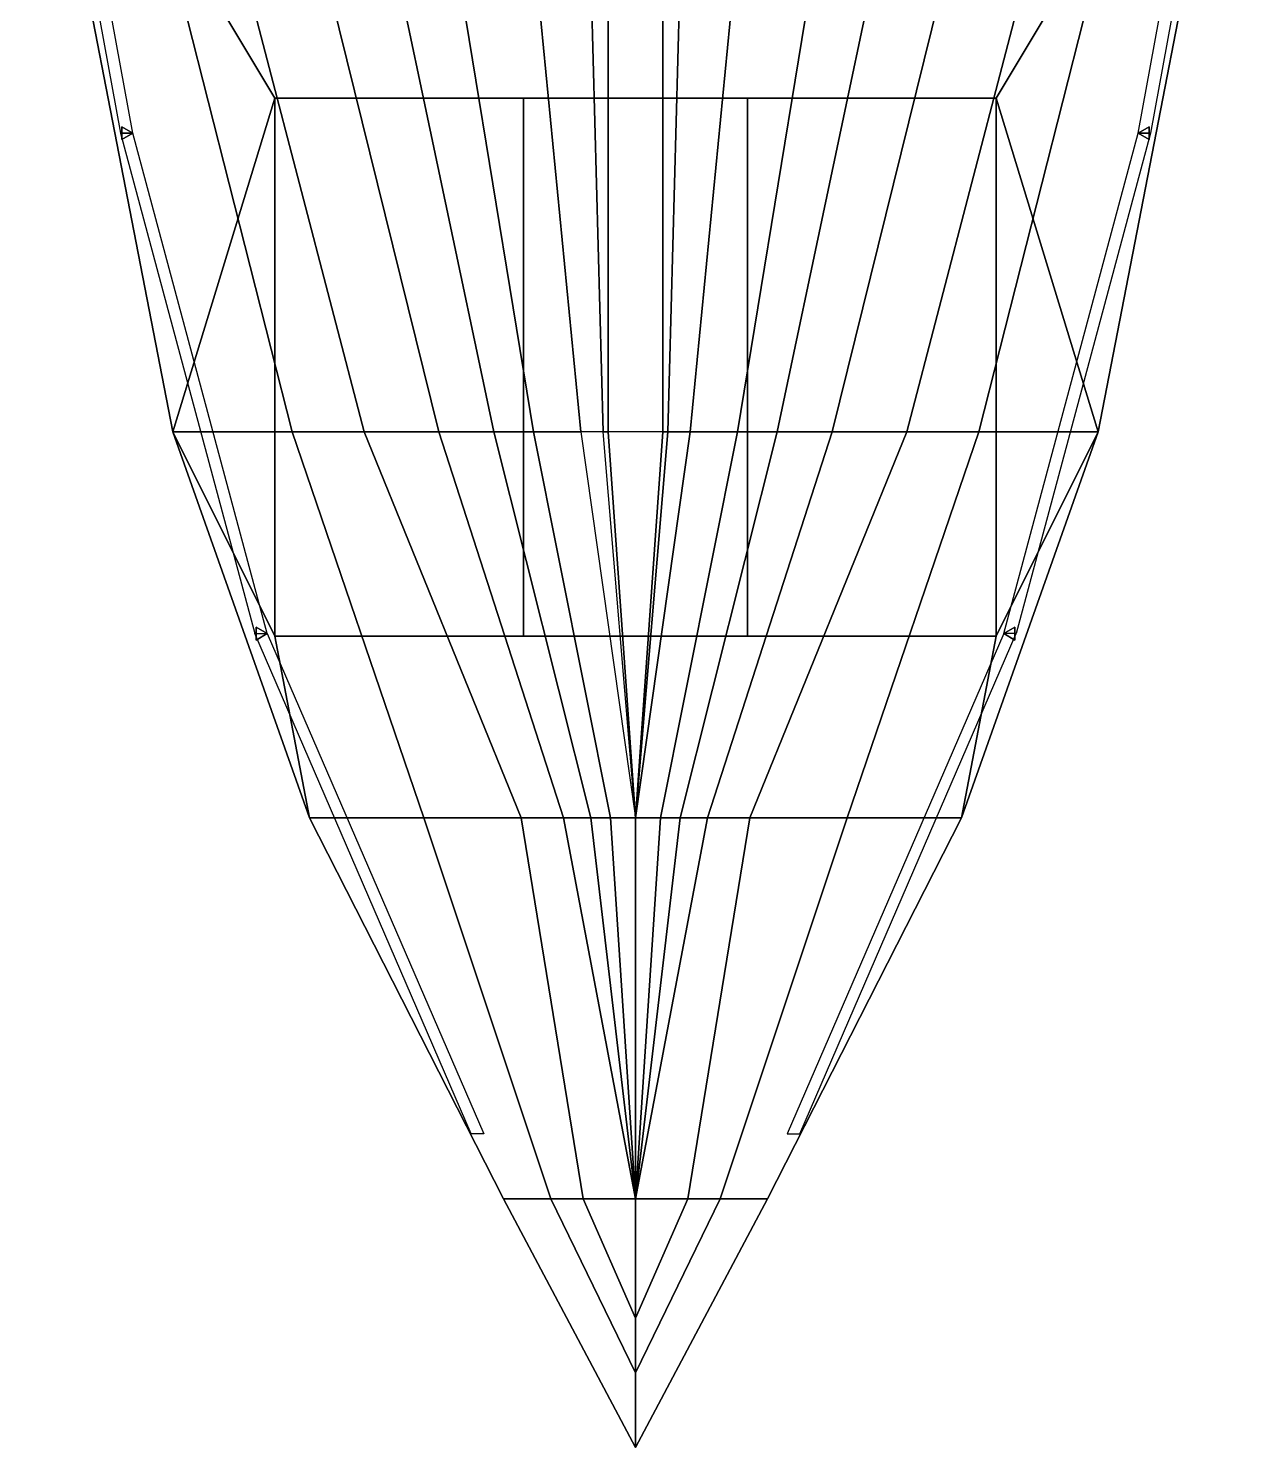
# Model space of a CAD drawing. Header units: millimetres. Extents: x -2.8 to 3, y -17.3 to 32.
# Drawn here: x -2.44 to 2.44, y -17.34 to -11.64 of the extents above; entities that cross this region are included whole.
import ezdxf

# ---------------------------------------------------------------- set-up
doc = ezdxf.new("R2010")
doc.units = ezdxf.units.MM
for name, color, linetype in [('r2', 4, 'Continuous'), ('railings', 6, 'Continuous'), ('superstructure', 3, 'Continuous')]:
    doc.layers.add(name, color=color, linetype=linetype)

msp = doc.modelspace()

# ---------------------------------------------------------------- linework, layer by layer
for points in [[(-2.44, -10.27, 2.47), (-2.14, -10.27, 1.39), (-1.38, -13.26, 1.39), (-1.86, -13.26, 2.71)], [(-1.86, -13.26, 2.71), (-1.45, -11.92, 2.6024), (-2.44, -10.27, 2.47), (-1.86, -13.26, 2.71)], [(2.44, -10.27, 2.47), (-2.44, -10.27, 2.47), (-1.45, -11.92, 2.6024), (1.45, -11.92, 2.6024)], [(-2.14, -10.27, 1.39), (-1.87, -10.27, 0.66), (-1.09, -13.26, 0.66), (-1.38, -13.26, 1.39)], [(-1.87, -10.27, 0.66), (-1.53, -10.27), (-0.79, -13.26), (-1.09, -13.26, 0.66)], [(-1.53, -10.27), (-1.2, -10.27, -0.46), (-0.57, -13.26, -0.46), (-0.79, -13.26)], [(-1.2, -10.27, -0.46), (-0.9, -10.27, -0.78), (-0.41, -13.26, -0.78), (-0.57, -13.26, -0.46)], [(-0.9, -10.27, -0.78), (-0.51, -10.27, -1.13), (-0.22, -13.26, -1.13), (-0.41, -13.26, -0.78)], [(-0.51, -10.27, -1.13), (-0.21, -10.27, -1.31), (-0.13, -13.26, -1.31), (-0.22, -13.26, -1.13)], [(-0.21, -10.27, -1.31), (-0.11, -10.27, -1.4), (-0.11, -13.26, -1.4), (-0.13, -13.26, -1.31)], [(-0.11, -10.27, -1.4), (-0.11, -10.27, -1.71), (-0.11, -13.26, -1.71), (-0.11, -13.26, -1.4)], [(-0.11, -10.27, -1.71), (0.11, -10.27, -1.71), (0.11, -13.26, -1.71), (-0.11, -13.26, -1.71)], [(0.11, -13.26, -1.4), (0.11, -13.26, -1.71), (0.11, -10.27, -1.71), (0.11, -10.27, -1.4)], [(0.13, -13.26, -1.31), (0.11, -13.26, -1.4), (0.11, -10.27, -1.4), (0.21, -10.27, -1.31)], [(0.22, -13.26, -1.13), (0.13, -13.26, -1.31), (0.21, -10.27, -1.31), (0.51, -10.27, -1.13)], [(0.41, -13.26, -0.78), (0.22, -13.26, -1.13), (0.51, -10.27, -1.13), (0.9, -10.27, -0.78)], [(0.57, -13.26, -0.46), (0.41, -13.26, -0.78), (0.9, -10.27, -0.78), (1.2, -10.27, -0.46)], [(0.79, -13.26), (0.57, -13.26, -0.46), (1.2, -10.27, -0.46), (1.53, -10.27)], [(1.09, -13.26, 0.66), (0.79, -13.26), (1.53, -10.27), (1.87, -10.27, 0.66)], [(1.38, -13.26, 1.39), (1.09, -13.26, 0.66), (1.87, -10.27, 0.66), (2.14, -10.27, 1.39)], [(1.86, -13.26, 2.71), (1.38, -13.26, 1.39), (2.14, -10.27, 1.39), (2.44, -10.27, 2.47)], [(1.45, -11.92, 2.6024), (1.86, -13.26, 2.71), (2.44, -10.27, 2.47), (1.45, -11.92, 2.6024)], [(-1.45, -11.92, 2.6024), (-1.86, -13.26, 2.71), (-1.45, -14.08, 2.7788)], [(0.45, -11.92, 2.6024), (-0.45, -11.92, 2.6024), (-0.45, -14.08, 2.7788), (0.45, -14.08, 2.7788)], [(1.86, -13.26, 2.71), (1.45, -11.92, 2.6024), (1.45, -14.08, 2.7788)], [(-1.86, -13.26, 2.71), (-1.38, -13.26, 1.39), (-0.85, -14.81, 1.87), (-1.31, -14.81, 2.84)], [(-1.45, -14.08, 2.7788), (-1.86, -13.26, 2.71), (-1.31, -14.81, 2.84)], [(-1.38, -13.26, 1.39), (-1.09, -13.26, 0.66), (-0.46, -14.81, 0.66), (-0.85, -14.81, 1.87)], [(-1.09, -13.26, 0.66), (-0.79, -13.26), (-0.29, -14.81), (-0.46, -14.81, 0.66)], [(-0.79, -13.26), (-0.57, -13.26, -0.46), (-0.18, -14.81, -0.46), (-0.29, -14.81)], [(-0.57, -13.26, -0.46), (-0.41, -13.26, -0.78), (-0.1, -14.81, -0.78), (-0.18, -14.81, -0.46)], [(-0.41, -13.26, -0.78), (-0.22, -13.26, -1.13), (0, -14.81, -1.13), (-0.1, -14.81, -0.78)], [(-0.13, -13.26, -1.31), (-0.11, -13.26, -1.4), (0, -14.81, -1.13)], [(-0.11, -13.26, -1.4), (-0.11, -13.26, -1.71), (0, -14.81, -1.13)], [(0.1, -14.81, -0.78), (0, -14.81, -1.13), (0.22, -13.26, -1.13), (0.41, -13.26, -0.78)], [(0, -14.81, -1.13), (0, -14.81, -1.13), (0.11, -13.26, -1.71), (0.11, -13.26, -1.4)], [(0, -14.81, -1.13), (0, -14.81, -1.13), (0.13, -13.26, -1.31), (0.22, -13.26, -1.13)], [(0, -14.81, -1.13), (0, -14.81, -1.13), (0.11, -13.26, -1.4), (0.13, -13.26, -1.31)], [(0.18, -14.81, -0.46), (0.1, -14.81, -0.78), (0.41, -13.26, -0.78), (0.57, -13.26, -0.46)], [(0.29, -14.81), (0.18, -14.81, -0.46), (0.57, -13.26, -0.46), (0.79, -13.26)], [(0.46, -14.81, 0.66), (0.29, -14.81), (0.79, -13.26), (1.09, -13.26, 0.66)], [(0.85, -14.81, 1.87), (0.46, -14.81, 0.66), (1.09, -13.26, 0.66), (1.38, -13.26, 1.39)], [(1.31, -14.81, 2.84), (0.85, -14.81, 1.87), (1.38, -13.26, 1.39), (1.86, -13.26, 2.71)], [(1.86, -13.26, 2.71), (1.45, -14.08, 2.7788), (1.31, -14.81, 2.84)], [(1.45, -14.08, 2.7788), (-1.45, -14.08, 2.7788), (-1.31, -14.81, 2.84), (1.31, -14.81, 2.84)], [(-1.31, -14.81, 2.84), (-0.85, -14.81, 1.87), (-0.34, -16.34, 2.43), (-0.53, -16.34, 2.97)], [(-0.53, -16.34, 2.97), (0.53, -16.34, 2.97), (1.31, -14.81, 2.84), (-1.31, -14.81, 2.84)], [(-0.85, -14.81, 1.87), (-0.46, -14.81, 0.66), (-0.21, -16.34, 1.83), (-0.34, -16.34, 2.43)], [(-0.46, -14.81, 0.66), (-0.29, -14.81), (0, -16.34, 0.61), (-0.21, -16.34, 1.83)], [(-0.29, -14.81), (-0.18, -14.81, -0.46), (0, -16.34, 0.61)], [(-0.18, -14.81, -0.46), (-0.1, -14.81, -0.78), (0, -16.34, 0.61)], [(-0.1, -14.81, -0.78), (0, -14.81, -1.13), (0, -16.34, 0.61)], [(0, -16.34, 0.61), (0, -16.34, 0.61), (0, -14.81, -1.13), (0.1, -14.81, -0.78)], [(0, -16.34, 0.61), (0, -16.34, 0.61), (0.18, -14.81, -0.46), (0.29, -14.81)], [(0, -16.34, 0.61), (0, -16.34, 0.61), (0.1, -14.81, -0.78), (0.18, -14.81, -0.46)], [(0.21, -16.34, 1.83), (0, -16.34, 0.61), (0.29, -14.81), (0.46, -14.81, 0.66)], [(0.34, -16.34, 2.43), (0.21, -16.34, 1.83), (0.46, -14.81, 0.66), (0.85, -14.81, 1.87)], [(0.53, -16.34, 2.97), (0.34, -16.34, 2.43), (0.85, -14.81, 1.87), (1.31, -14.81, 2.84)], [(-0.53, -16.34, 2.97), (-0.34, -16.34, 2.43), (0, -17.04, 2.51), (0, -17.34, 3.07)], [(0, -17.34, 3.07), (0, -17.34, 3.07), (0.53, -16.34, 2.97), (-0.53, -16.34, 2.97)], [(-0.34, -16.34, 2.43), (-0.21, -16.34, 1.83), (0, -16.82, 1.83), (0, -17.04, 2.51)], [(-0.21, -16.34, 1.83), (0, -16.34, 0.61), (0, -16.55, 0.83), (0, -16.82, 1.83)], [(0, -16.82, 1.83), (0, -16.55, 0.83), (0, -16.34, 0.61), (0.21, -16.34, 1.83)], [(0, -17.04, 2.51), (0, -16.82, 1.83), (0.21, -16.34, 1.83), (0.34, -16.34, 2.43)], [(0, -17.34, 3.07), (0, -17.04, 2.51), (0.34, -16.34, 2.43), (0.53, -16.34, 2.97)]]:
    msp.add_3dface(points)
at = {"layer": 'r2'}
for points in [[(2.07, -12.06, 3.12), (2.02, -12.06, 3.12), (2.37, -10.15, 2.96), (2.42, -10.15, 2.96)], [(2.07, -12.06, 3.64), (2.02, -12.06, 3.64), (2.37, -10.15, 3.48), (2.42, -10.15, 3.48)], [(1.53, -14.07, 3.8), (1.48, -14.07, 3.8), (2.02, -12.06, 3.64), (2.07, -12.06, 3.64)], [(1.53, -14.07, 3.28), (1.48, -14.07, 3.28), (2.02, -12.06, 3.12), (2.07, -12.06, 3.12)], [(2.02, -12.06, 2.61), (2.065, -12.034, 2.61), (2.065, -12.034, 3.64), (2.02, -12.06, 3.64)], [(2.065, -12.086, 2.61), (2.02, -12.06, 2.61), (2.02, -12.06, 3.64), (2.065, -12.086, 3.64)], [(2.065, -12.034, 2.61), (2.065, -12.086, 2.61), (2.065, -12.086, 3.64), (2.065, -12.034, 3.64)], [(-1.53, -14.07, 3.8), (-1.48, -14.07, 3.8), (-0.61, -16.08, 2.95), (-0.66, -16.08, 2.95)], [(-1.53, -14.07, 3.28), (-1.48, -14.07, 3.28), (-0.61, -16.08, 2.95), (-0.66, -16.08, 2.95)], [(1.48, -14.07, 2.77), (1.525, -14.044, 2.77), (1.525, -14.044, 3.8), (1.48, -14.07, 3.8)], [(1.525, -14.096, 2.77), (1.48, -14.07, 2.77), (1.48, -14.07, 3.8), (1.525, -14.096, 3.8)], [(1.525, -14.044, 2.77), (1.525, -14.096, 2.77), (1.525, -14.096, 3.8), (1.525, -14.044, 3.8)]]:
    msp.add_3dface(points, dxfattribs=at)
at = {"layer": 'railings'}
for points in [[(-2.07, -12.06, 3.64), (-2.02, -12.06, 3.64), (-2.37, -10.15, 3.48), (-2.42, -10.15, 3.48)], [(-2.07, -12.06, 3.12), (-2.02, -12.06, 3.12), (-2.37, -10.15, 2.96), (-2.42, -10.15, 2.96)], [(-1.53, -14.07, 3.8), (-1.48, -14.07, 3.8), (-2.02, -12.06, 3.64), (-2.07, -12.06, 3.64)], [(-1.53, -14.07, 3.28), (-1.48, -14.07, 3.28), (-2.02, -12.06, 3.12), (-2.07, -12.06, 3.12)], [(-2.02, -12.06, 2.61), (-2.065, -12.034, 2.61), (-2.065, -12.034, 3.64), (-2.02, -12.06, 3.64)], [(-2.065, -12.034, 2.61), (-2.065, -12.086, 2.61), (-2.065, -12.086, 3.64), (-2.065, -12.034, 3.64)], [(-2.065, -12.086, 2.61), (-2.02, -12.06, 2.61), (-2.02, -12.06, 3.64), (-2.065, -12.086, 3.64)], [(-1.48, -14.07, 2.77), (-1.525, -14.044, 2.77), (-1.525, -14.044, 3.8), (-1.48, -14.07, 3.8)], [(-1.525, -14.044, 2.77), (-1.525, -14.096, 2.77), (-1.525, -14.096, 3.8), (-1.525, -14.044, 3.8)], [(-1.525, -14.096, 2.77), (-1.48, -14.07, 2.77), (-1.48, -14.07, 3.8), (-1.525, -14.096, 3.8)], [(1.53, -14.07, 3.8), (1.48, -14.07, 3.8), (0.61, -16.08, 2.95), (0.66, -16.08, 2.95)], [(1.53, -14.07, 3.28), (1.48, -14.07, 3.28), (0.61, -16.08, 2.95), (0.66, -16.08, 2.95)]]:
    msp.add_3dface(points, dxfattribs=at)
at = {"layer": 'superstructure'}
for points in [[(-1.45, -11.92, 2.6024), (-1.45, -14.08, 2.7788), (-1.45, -14.08, 2.94), (-1.45, -11.92, 2.71)], [(-0.45, -11.92, 2.71), (-0.45, -11.92, 2.6024), (-1.45, -11.92, 2.6024), (-1.45, -11.92, 2.71)], [(-1.45, -11.92, 2.71), (-1.45, -14.08, 2.94), (-0.45, -14.08, 2.94), (-0.45, -11.92, 2.71)], [(-0.45, -14.08, 2.94), (-0.45, -14.08, 2.7788), (-0.45, -11.92, 2.6024), (-0.45, -11.92, 2.71)], [(0.45, -11.92, 2.6024), (0.45, -14.08, 2.7788), (0.45, -14.08, 2.94), (0.45, -11.92, 2.71)], [(1.45, -11.92, 2.71), (1.45, -11.92, 2.6024), (0.45, -11.92, 2.6024), (0.45, -11.92, 2.71)], [(0.45, -11.92, 2.71), (0.45, -14.08, 2.94), (1.45, -14.08, 2.94), (1.45, -11.92, 2.71)], [(1.45, -14.08, 2.94), (1.45, -14.08, 2.7788), (1.45, -11.92, 2.6024), (1.45, -11.92, 2.71)], [(-1.45, -14.08, 2.94), (-1.45, -14.08, 2.7788), (-0.45, -14.08, 2.7788), (-0.45, -14.08, 2.94)], [(0.45, -14.08, 2.94), (0.45, -14.08, 2.7788), (1.45, -14.08, 2.7788), (1.45, -14.08, 2.94)]]:
    msp.add_3dface(points, dxfattribs=at)

doc.saveas('drawing.dxf')
